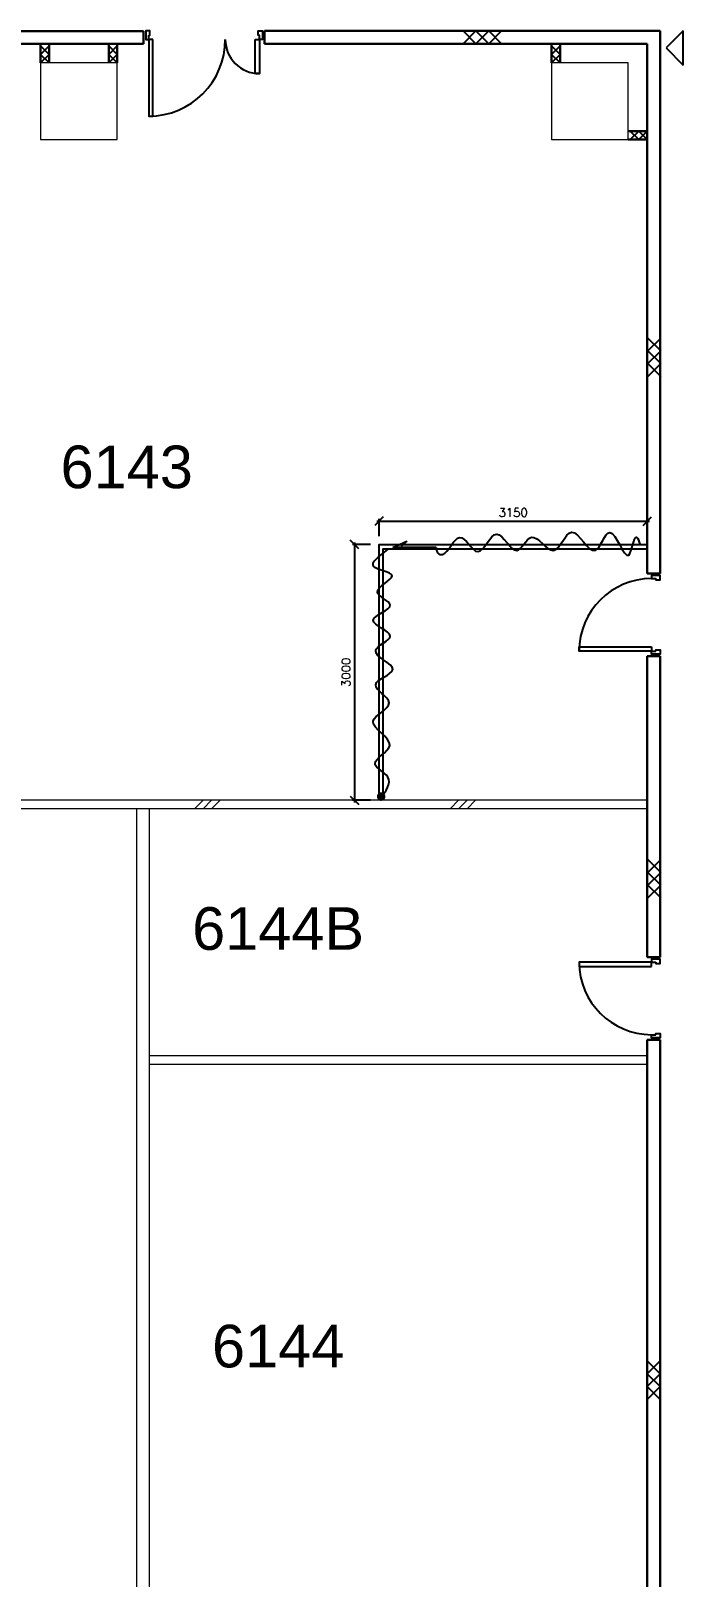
# Model space of a CAD drawing. Header units: millimetres. Extents: x -68474 to 336700, y -113450 to 53663.
# Drawn here: x 221436 to 229095, y -38313 to -20175 of the extents above; entities that cross this region are included whole.
import ezdxf
from ezdxf.enums import TextEntityAlignment as Align

# ---------------------------------------------------------------- set-up
doc = ezdxf.new("R2010")
doc.units = ezdxf.units.MM
doc.header["$LTSCALE"] = 1000
for name, color, linetype in [('EC-6thFloor-s6148$0$E-blockwall', 1, 'Continuous'), ('EC-6thFloor-s6148$0$EC-6thFloor-s6148$0$cur3', 3, 'Continuous'), ('EC-6thFloor-s6148$0$EC-6thFloor-s6148$0$RM-ID', 3, 'Continuous'), ('EC-6thFloor-s6148$0$FS', 5, 'Continuous'), ('EC-6thFloor-s6148$0$RM-ID', 3, 'Continuous')]:
    doc.layers.add(name, color=color, linetype=linetype)
for name, color, linetype, lineweight in [('EC-6thFloor-s6148$0$EC-6thFloor-s6148$0$EPARTITION', 1, 'Continuous', 18), ('EC-6thFloor-s6148$0$ECOLUMN', 7, 'Continuous', 20), ('EC-6thFloor-s6148$0$EPARTITION', 1, 'Continuous', 18), ('EC-6thFloor-s6148$0$EWALL', 3, 'Continuous', 30)]:
    doc.layers.add(name, color=color, linetype=linetype, lineweight=lineweight)
doc.styles.add('EC-6thFloor-s6148$0$EC-6thFloor-s6148$0$STANDARD', font='SIMPLEX')
doc.styles.add('EC-6thFloor-s6148$0$EC-6thFloor-s6148$0$T1', font='arial.ttf')
doc.styles.add('EC-6thFloor-s6148$0$STANDARD', font='SIMPLEX')
doc.styles.add('EC-6thFloor-s6148$0$T1', font='arial.ttf')
doc.dimstyles.new('EC-6thFloor-s6148$0$EC-6thFloor-s6148$0$new', dxfattribs={"dimscale": 50, "dimtxt": 2, "dimasz": 2, "dimexe": 0.5, "dimexo": 2, "dimgap": 1, "dimtad": 1, "dimdec": 0, "dimzin": 0, "dimdsep": 46, "dimtxsty": 'EC-6thFloor-s6148$0$EC-6thFloor-s6148$0$STANDARD', "dimblk": 'EC-6thFloor-s6148$0$EC-6thFloor-s6148$0$_Oblique', "dimcen": 2, "dimdle": 0.5, "dimclrt": 3, "dimadec": 0, "dimazin": 0, "dimtfac": 1, "dimtdec": 0, "dimtofl": 0, "dimtmove": 0, "dimatfit": 0, "dimfxl": 1, "dimtolj": 1, "dimtzin": 0, "dimarcsym": 0})
doc.dimstyles.new('EC-6thFloor-s6148$0$new', dxfattribs={"dimscale": 50, "dimtxt": 2, "dimasz": 2, "dimexe": 0.5, "dimexo": 2, "dimgap": 1, "dimtad": 1, "dimdec": 0, "dimzin": 0, "dimdsep": 46, "dimtxsty": 'EC-6thFloor-s6148$0$STANDARD', "dimblk": 'EC-6thFloor-s6148$0$_Oblique', "dimcen": 2, "dimdle": 0.5, "dimclrt": 3, "dimadec": 0, "dimazin": 0, "dimtfac": 1, "dimtdec": 0, "dimtofl": 0, "dimtmove": 0, "dimatfit": 0, "dimfxl": 1, "dimtolj": 1, "dimtzin": 0, "dimarcsym": 0})

# ---------------------------------------------------------------- blocks, each defined once
blk = doc.blocks.new('EC-6thFloor-s6148$0$_Oblique')
at = {"color": 0, "linetype": 'ByBlock', "lineweight": -2}
blk.add_line((-0.5, -0.5), (0.5, 0.5), dxfattribs=at)
blk = doc.blocks.new('*D370')
at = {"layer": 'DEFPOINTS', "color": 0, "lineweight": -2, "transparency": 16777216}
for p, q in [((225500, -25925), (228700, -25925)), ((225525, -26100), (225525, -25900)), ((228675, -26100), (228675, -25900))]:
    blk.add_line(p, q, dxfattribs=at)
at = {"layer": 'DEFPOINTS', "color": 0, "transparency": 16777216}
for p in [(228675, -25925), (225525, -26200), (228675, -26200)]:
    blk.add_point(p, dxfattribs=at)
at = {"layer": 'DEFPOINTS', "color": 0, "lineweight": -2, "transparency": 16777216, "xscale": 100, "yscale": 100, "zscale": 100, "rotation": 180}
blk.add_blockref('EC-6thFloor-s6148$0$_Oblique', (225525, -25925), dxfattribs=at)
at = {"layer": 'DEFPOINTS', "color": 0, "lineweight": -2, "transparency": 16777216, "xscale": 100, "yscale": 100, "zscale": 100}
blk.add_blockref('EC-6thFloor-s6148$0$_Oblique', (228675, -25925), dxfattribs=at)
at = {"layer": 'DEFPOINTS', "color": 3, "transparency": 16777216, "insert": (227100, -25825), "char_height": 100, "attachment_point": 5, "style": 'EC-6thFloor-s6148$0$STANDARD'}
blk.add_mtext('\\A1;3150', dxfattribs=at)
blk = doc.blocks.new('*D371')
at = {"layer": 'DEFPOINTS', "color": 0, "lineweight": -2, "transparency": 16777216}
for p, q in [((225425, -26200), (225212, -26200)), ((225237, -26175), (225237, -29225)), ((225425, -29200), (225212, -29200))]:
    blk.add_line(p, q, dxfattribs=at)
at = {"layer": 'DEFPOINTS', "color": 0, "transparency": 16777216}
for p in [(225525, -26200), (225237, -29200), (225525, -29200)]:
    blk.add_point(p, dxfattribs=at)
at = {"layer": 'DEFPOINTS', "color": 0, "lineweight": -2, "transparency": 16777216, "xscale": 100, "yscale": 100, "zscale": 100}
for p, rotation in [((225237, -26200), 90), ((225237, -29200), 270)]:
    blk.add_blockref('EC-6thFloor-s6148$0$_Oblique', p, dxfattribs=dict(at, rotation=rotation))
at = {"layer": 'DEFPOINTS', "color": 3, "transparency": 16777216, "insert": (225137, -27700), "char_height": 100, "attachment_point": 5, "rotation": 90, "style": 'EC-6thFloor-s6148$0$STANDARD'}
blk.add_mtext('\\A1;3000', dxfattribs=at)
blk = doc.blocks.new('EC-6thFloor-s6148$0$BLOCK150')
for p, q in [((0, 0), (150, 150)), ((150, 0), (0, 150)), ((300, 0), (150, 150)), ((150, 0), (300, 150)), ((300, 0), (450, 150)), ((450, 0), (300, 150))]:
    blk.add_line(p, q)
blk = doc.blocks.new('EC-6thFloor-s6148$0$BLOCK100_1')
for p, q in [((0, 200), (-100, 100)), ((0, 100), (-100, 200)), ((0, 0), (-100, 100)), ((0, 100), (-100, 0))]:
    blk.add_line(p, q)
blk = doc.blocks.new('EC-6thFloor-s6148$0$EC-6thFloor-s6148$0$DRYWALL')
at = {"color": 1}
for p, q in [((0, 0), (100, 100)), ((100, 0), (200, 100)), ((200, 0), (300, 100))]:
    blk.add_line(p, q, dxfattribs=at)
blk = doc.blocks.new('EC-6thFloor-s6148$0$EC-6thFloor-s6148$0$_Oblique')
at = {"color": 0, "linetype": 'ByBlock', "lineweight": -2}
blk.add_line((-0.5, -0.5), (0.5, 0.5), dxfattribs=at)
blk = doc.blocks.new('*D382')
at = {"layer": 'DEFPOINTS', "color": 0, "lineweight": -2, "transparency": 16777216}
for p, q in [((225500, -25925), (228700, -25925)), ((225525, -26100), (225525, -25900)), ((228675, -26100), (228675, -25900))]:
    blk.add_line(p, q, dxfattribs=at)
at = {"layer": 'DEFPOINTS', "color": 0, "transparency": 16777216}
for p in [(228675, -25925), (225525, -26200), (228675, -26200)]:
    blk.add_point(p, dxfattribs=at)
at = {"layer": 'DEFPOINTS', "color": 0, "lineweight": -2, "transparency": 16777216, "xscale": 100, "yscale": 100, "zscale": 100, "rotation": 180}
blk.add_blockref('EC-6thFloor-s6148$0$EC-6thFloor-s6148$0$_Oblique', (225525, -25925), dxfattribs=at)
at = {"layer": 'DEFPOINTS', "color": 0, "lineweight": -2, "transparency": 16777216, "xscale": 100, "yscale": 100, "zscale": 100}
blk.add_blockref('EC-6thFloor-s6148$0$EC-6thFloor-s6148$0$_Oblique', (228675, -25925), dxfattribs=at)
at = {"layer": 'DEFPOINTS', "color": 3, "transparency": 16777216, "insert": (227100, -25825), "char_height": 100, "attachment_point": 5, "style": 'EC-6thFloor-s6148$0$EC-6thFloor-s6148$0$STANDARD'}
blk.add_mtext('\\A1;3150', dxfattribs=at)
blk = doc.blocks.new('*D383')
at = {"layer": 'DEFPOINTS', "color": 0, "lineweight": -2, "transparency": 16777216}
for p, q in [((225425, -26200), (225212, -26200)), ((225237, -26175), (225237, -29225)), ((225425, -29200), (225212, -29200))]:
    blk.add_line(p, q, dxfattribs=at)
at = {"layer": 'DEFPOINTS', "color": 0, "transparency": 16777216}
for p in [(225525, -26200), (225237, -29200), (225525, -29200)]:
    blk.add_point(p, dxfattribs=at)
at = {"layer": 'DEFPOINTS', "color": 0, "lineweight": -2, "transparency": 16777216, "xscale": 100, "yscale": 100, "zscale": 100}
for p, rotation in [((225237, -26200), 90), ((225237, -29200), 270)]:
    blk.add_blockref('EC-6thFloor-s6148$0$EC-6thFloor-s6148$0$_Oblique', p, dxfattribs=dict(at, rotation=rotation))
at = {"layer": 'DEFPOINTS', "color": 3, "transparency": 16777216, "insert": (225137, -27700), "char_height": 100, "attachment_point": 5, "rotation": 90, "style": 'EC-6thFloor-s6148$0$EC-6thFloor-s6148$0$STANDARD'}
blk.add_mtext('\\A1;3000', dxfattribs=at)

msp = doc.modelspace()

# ---------------------------------------------------------------- linework, layer by layer
at = {"color": 7}
for points in [[(222819.5, -20225), (222834.5, -20225), (222834.5, -20175), (222834.5, -20175), (222834.5, -20175), (222784.5, -20175), (222784.5, -20275), (222784.5, -20275), (222784.5, -20275), (222819.5, -20275)], [(222869.5, -20275), (222819.5, -20275), (222819.5, -21175), (222869.5, -21175)], [(224069.5, -20275), (224119.5, -20275), (224119.5, -20675), (224069.5, -20675)], [(224119.5, -20225), (224104.5, -20225), (224104.5, -20175), (224104.5, -20175), (224104.5, -20175), (224154.5, -20175), (224154.5, -20275), (224154.5, -20275), (224154.5, -20275), (224119.5, -20275)], [(228775, -26600), (228775, -26615), (228825, -26615), (228825, -26615), (228825, -26615), (228825, -26565), (228725, -26565), (228725, -26565), (228725, -26565), (228725, -26600)], [(228725, -27400), (228725, -27450), (227875, -27450), (227875, -27400)], [(228775, -27450), (228775, -27435), (228825, -27435), (228825, -27435), (228825, -27435), (228825, -27485), (228725, -27485), (228725, -27485), (228725, -27485), (228725, -27450)], [(228725, -31150), (228725, -31100), (227875, -31100), (227875, -31150)], [(228775, -31100), (228775, -31115), (228825, -31115), (228825, -31115), (228825, -31115), (228825, -31065), (228725, -31065), (228725, -31065), (228725, -31065), (228725, -31100)], [(228775, -31950), (228775, -31935), (228825, -31935), (228825, -31935), (228825, -31935), (228825, -31985), (228725, -31985), (228725, -31985), (228725, -31985), (228725, -31950)]]:
    msp.add_lwpolyline(points, close=True, dxfattribs=at)
for points in [[(225525, -29200), (225525, -26200), (228675, -26200)], [(225575, -29200), (225575, -26250), (228675, -26250)]]:
    msp.add_lwpolyline(points)
for centre, radius, start, end in [((222819.5, -20275), 900, 270, 0), ((224119.5, -20275), 400, 180, 270), ((228725, -27450), 850, 90, 180), ((228725, -31100), 850, 180, 270)]:
    msp.add_arc(centre, radius, start, end, dxfattribs=at)
at = {"layer": 'EC-6thFloor-s6148$0$EC-6thFloor-s6148$0$cur3'}
for p, q in [((225685.3, -26233.5), (225849.5, -26159.7)), ((226196.5, -26233.5), (225685.3, -26233.5)), ((225849.5, -26159.7), (225785.2, -26224))]:
    msp.add_line(p, q, dxfattribs=at)
at = {"layer": 'EC-6thFloor-s6148$0$EC-6thFloor-s6148$0$cur3', "const_width": 49.8}
msp.add_lwpolyline([(225524.4, -29157.3, 1), (225574.7, -29157.3, 1)], format="xyb", close=True, dxfattribs=at)
at = {"layer": 'EC-6thFloor-s6148$0$EC-6thFloor-s6148$0$cur3'}
msp.add_open_spline([(226196.5, -26233.5), (226188.6, -26285.9), (226301.8, -26400), (226469.2, -25941.9), (226696.7, -26472.1), (226899.1, -25874.8), (227133.1, -26434.1), (227316.2, -25958.2), (227592.1, -26457.8), (227776.8, -25834.8), (228068.6, -26491), (228234.3, -25815.7), (228467.4, -26577.9), (228522.3, -26017.9), (228576.9, -26162.8), (228591.8, -26202.6)], degree=3, knots=[443.6442793, 443.6442793, 443.6442793, 443.6442793, 607.0338329, 884.7359419, 1172.893539, 1485.884214, 1799.5383734, 2041.8541428, 2350.7843815, 2663.931735, 3024.1170025, 3309.663456, 3665.3152487, 3918.4754058, 4014.2408851, 4014.2408851, 4014.2408851, 4014.2408851], dxfattribs=at)
msp.add_spline([(225535.3, -29185.8), (225628.1, -28928.9), (225478.1, -28771.9), (225649.5, -28557.7), (225456.7, -28272.3), (225642.4, -28058.1), (225485.3, -27844), (225685.3, -27665.6), (225485.3, -27444.4), (225656.7, -27273.1), (225456.7, -27087.5), (225656.7, -26909.1), (225506.7, -26759.2), (225678.1, -26566.5), (225463.9, -26459.5), (225628.1, -26259.7)], degree=3, dxfattribs=at)
at = {"layer": 'EC-6thFloor-s6148$0$ECOLUMN', "color": 7}
for p, q in [((222450, -20550), (221550, -20550)), ((221550, -20550), (221550, -21450)), ((222450, -21450), (222450, -20550)), ((228450, -20550), (227550, -20550)), ((227550, -20550), (227550, -21450)), ((228450, -21450), (228450, -20550)), ((221550, -21450), (222450, -21450)), ((227550, -21450), (228450, -21450))]:
    msp.add_line(p, q, dxfattribs=at)
at = {"layer": 'EC-6thFloor-s6148$0$EPARTITION', "color": 7}
for p, q in [((228675, -29200), (218450, -29200)), ((228675, -29200), (218450, -29200)), ((228675, -29300), (218450, -29300)), ((228675, -29300), (218450, -29300)), ((228675, -32200), (222825, -32200)), ((228675, -32300), (222825, -32300))]:
    msp.add_line(p, q, dxfattribs=at)
for points in [[(222825, -29300), (222825, -38650), (222450, -38650)], [(222675, -29300), (222675, -38550), (222450, -38550)]]:
    msp.add_lwpolyline(points, dxfattribs=at)
at = {"layer": 'EC-6thFloor-s6148$0$EWALL', "color": 7}
for p, q in [((218425, -20176.8), (222759.5, -20176.8)), ((222759.5, -20176.8), (222759.5, -20325)), ((228825, -20175), (224179.5, -20175)), ((224179.5, -20175), (224179.5, -20325)), ((228825, -26540), (228825, -20175)), ((220000, -20325), (222759.5, -20325)), ((221550, -20325), (221550, -20550)), ((221650, -20325), (221650, -20550)), ((222350, -20325), (222350, -20550)), ((222450, -20325), (222450, -20550)), ((228675, -20325), (224179.5, -20325)), ((227550, -20325), (227550, -20550)), ((227650, -20325), (227650, -20550)), ((228675, -26540), (228675, -20325)), ((228450, -21350), (228675, -21350)), ((228450, -21450), (228675, -21450)), ((228825, -26540), (228675, -26540)), ((228675, -30700), (228675, -27510)), ((228825, -27510), (228675, -27510)), ((228825, -27510), (228825, -31000)), ((228675, -30700), (228675, -29000)), ((228825, -31040), (228825, -29000)), ((228675, -29300), (228675, -31000)), ((228675, -29300), (228675, -31040)), ((228825, -31040), (228675, -31040)), ((228675, -32010), (228675, -39675)), ((228825, -32010), (228675, -32010)), ((228825, -32010), (228825, -39825))]:
    msp.add_line(p, q, dxfattribs=at)
at = {"layer": 'EC-6thFloor-s6148$0$FS', "color": 7}
for p, q in [((229095.4, -20175), (228895.4, -20375)), ((229095.4, -20575), (229095.4, -20175)), ((228895.4, -20375), (229095.4, -20575))]:
    msp.add_line(p, q, dxfattribs=at)

# ---------------------------------------------------------------- block references
at = {"layer": 'EC-6thFloor-s6148$0$E-blockwall', "xscale": -1}
msp.add_blockref('EC-6thFloor-s6148$0$BLOCK150', (226963.2, -20325), dxfattribs=at)
at = {"layer": 'EC-6thFloor-s6148$0$E-blockwall'}
for p in [(221650, -20550), (222450, -20550), (227650, -20550)]:
    msp.add_blockref('EC-6thFloor-s6148$0$BLOCK100_1', p, dxfattribs=at)
at = {"layer": 'EC-6thFloor-s6148$0$E-blockwall', "rotation": 90}
msp.add_blockref('EC-6thFloor-s6148$0$BLOCK100_1', (228675, -21350), dxfattribs=at)
at = {"layer": 'EC-6thFloor-s6148$0$E-blockwall', "xscale": -1, "rotation": 270}
for p in [(228683.1, -24227.8), (228683.1, -30345.7), (228675, -36227.8)]:
    msp.add_blockref('EC-6thFloor-s6148$0$BLOCK150', p, dxfattribs=at)
at = {"layer": 'EC-6thFloor-s6148$0$EC-6thFloor-s6148$0$EPARTITION', "color": 1, "linetype": 'Continuous'}
msp.add_blockref('EC-6thFloor-s6148$0$EC-6thFloor-s6148$0$DRYWALL', (226359.1, -29300), dxfattribs=at)
at = {"layer": 'EC-6thFloor-s6148$0$EPARTITION', "color": 7}
msp.add_blockref('EC-6thFloor-s6148$0$EC-6thFloor-s6148$0$DRYWALL', (223359.1, -29300), dxfattribs=at)

# ---------------------------------------------------------------- texts
at = {"layer": 'EC-6thFloor-s6148$0$EC-6thFloor-s6148$0$RM-ID', "style": 'EC-6thFloor-s6148$0$EC-6thFloor-s6148$0$T1'}
for s, p in [('6143', (222561.7, -25288.9)), ('6144B', (224339.8, -30704.3)), ('6144', (224339.8, -35603))]:
    msp.add_text(s, height=500, dxfattribs=at).set_placement(p, align=Align.MIDDLE)
at = {"layer": 'EC-6thFloor-s6148$0$RM-ID', "color": 7, "style": 'EC-6thFloor-s6148$0$T1'}
msp.add_text('6144', height=500, dxfattribs=at).set_placement((224339.8, -35603), align=Align.MIDDLE)

# ---------------------------------------------------------------- dimensions: what is measured, and where the dimension line sits
at = {"layer": 'DEFPOINTS'}
for dimstyle, picture in [('EC-6thFloor-s6148$0$new', '*D370'), ('EC-6thFloor-s6148$0$EC-6thFloor-s6148$0$new', '*D382')]:
    dim = msp.add_linear_dim(base=(228675, -25924.5), p1=(225525, -26200), p2=(228675, -26200), dimstyle=dimstyle, dxfattribs=at)
    dim.commit()
    dim.dimension.update_dxf_attribs({"geometry": picture, "text_midpoint": (227100, -25824.5)})
for dimstyle, picture in [('EC-6thFloor-s6148$0$new', '*D371'), ('EC-6thFloor-s6148$0$EC-6thFloor-s6148$0$new', '*D383')]:
    dim = msp.add_linear_dim(base=(225237.5, -29200), p1=(225525, -26200), p2=(225525, -29200), angle=90, dimstyle=dimstyle, dxfattribs=at)
    dim.commit()
    dim.dimension.update_dxf_attribs({"geometry": picture, "text_midpoint": (225137.5, -27700)})

doc.saveas('drawing.dxf')
